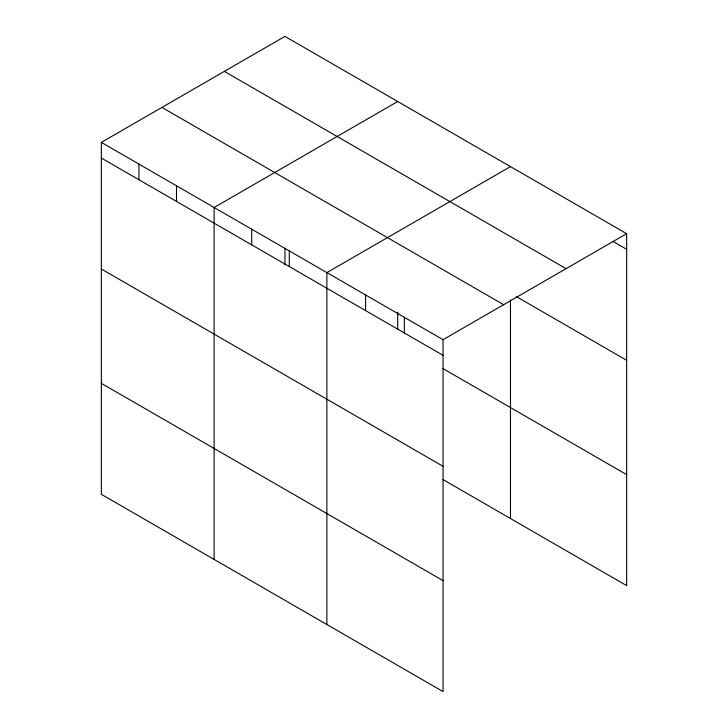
<?xml version="1.0" encoding="UTF-8"?>
<svg xmlns="http://www.w3.org/2000/svg" width="728" height="728" viewBox="0 0 728 728"><rect width="100%" height="100%" fill="white"/><g stroke="black" fill="none" stroke-linecap="round" stroke-linejoin="round"><path stroke-width="1.09" d="M101.347 142.397L443.052 339.685L443.052 691.6L101.347 494.312L101.347 142.397L284.948 36.4L626.653 233.688L626.653 585.603L443.006 479.57M397.706 101.501L214.114 207.507L214.114 559.423M510.474 166.603L326.872 272.609L326.872 624.524M443.052 339.685L626.653 233.688M613.103 241.496L626.653 249.322M224.361 71.38L566.065 268.659M516.279 296.569L626.653 360.296M161.934 107.416L503.64 304.704M101.347 158.04L443.052 355.328M443.006 368.605L626.653 474.629M101.347 269.014L443.052 466.293M101.347 383.347L443.052 580.625M510.474 299.945L510.474 518.527M404.331 317.326L404.331 332.969M397.706 312.185L397.706 329.001M365.602 294.967L365.602 310.61M289.289 250.905L289.289 266.548M284.948 248.203L284.948 265.019M251.697 229.202L251.697 244.845M176.522 185.804L176.522 201.447M138.93 164.1L138.93 179.743"/></g></svg>
